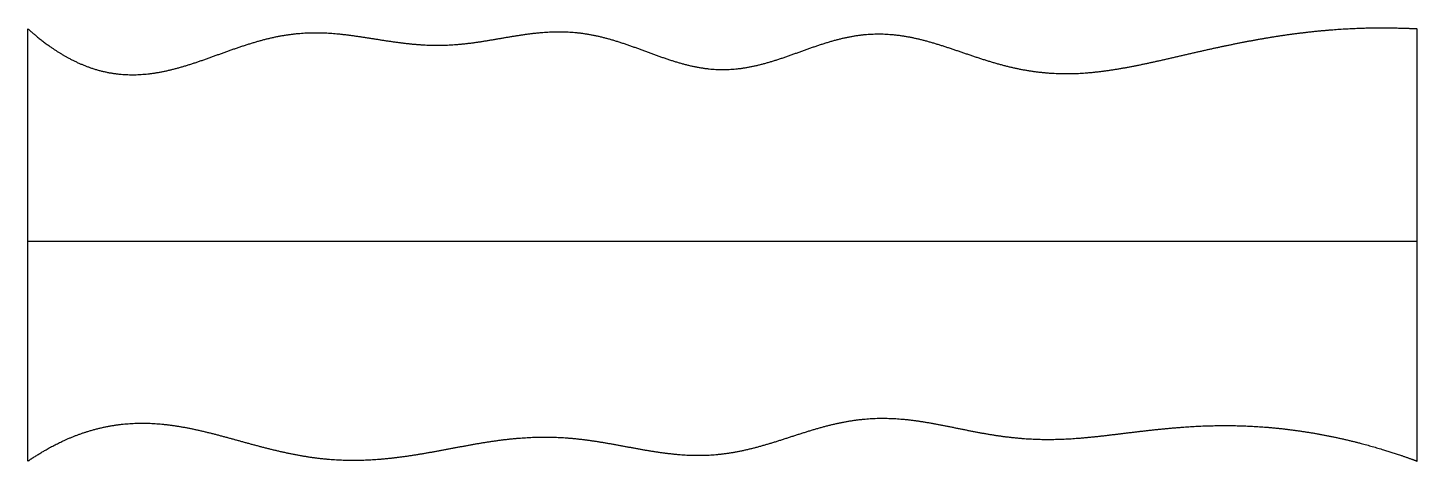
# Model space of a CAD drawing. Header units: millimetres. Extents: x 0 to 10, y -0.1 to 3.1.
import ezdxf

# ---------------------------------------------------------------- set-up
doc = ezdxf.new("R2010")
doc.units = ezdxf.units.MM
doc.layers.get('0').update_dxf_attribs({"linetype": 'CONTINUOUS'})

msp = doc.modelspace()

# ---------------------------------------------------------------- linework, layer by layer
for points in [[(0, 3.055), (0.04, 3.019), (0.119, 2.953), (0.238, 2.868), (0.396, 2.783), (0.594, 2.726), (0.792, 2.715), (0.99, 2.743), (1.188, 2.801), (1.386, 2.875), (1.585, 2.947), (1.784, 3.003), (1.983, 3.031), (2.183, 3.028), (2.384, 3.001), (2.586, 2.966), (2.788, 2.938), (2.99, 2.93), (3.192, 2.948), (3.394, 2.984), (3.595, 3.02), (3.796, 3.041), (3.996, 3.03), (4.196, 2.984), (4.395, 2.913), (4.594, 2.836), (4.792, 2.775), (4.991, 2.75), (5.19, 2.77), (5.389, 2.826), (5.588, 2.901), (5.787, 2.972), (5.986, 3.018), (6.186, 3.025), (6.385, 2.994), (6.584, 2.935), (6.784, 2.864), (6.985, 2.797), (7.186, 2.75), (7.388, 2.728), (7.59, 2.73), (7.792, 2.754), (7.993, 2.791), (8.194, 2.836), (8.394, 2.883), (8.594, 2.928), (8.793, 2.968), (8.992, 3.003), (9.192, 3.03), (9.393, 3.05), (9.595, 3.061), (9.756, 3.063), (9.878, 3.06), (9.959, 3.057), (10, 3.055)], [(0, -0.055), (0, 0.069), (0, 0.318), (0, 0.691), (0, 1.189), (0, 1.811), (0, 2.309), (0, 2.682), (0, 2.931), (0, 3.055)], [(10, -0.055), (10, 0.069), (10, 0.318), (10, 0.691), (10, 1.189), (10, 1.811), (10, 2.309), (10, 2.682), (10, 2.931), (10, 3.055)], [(0, 1.527), (0.4, 1.527), (1.2, 1.527), (2.4, 1.527), (4, 1.527), (6, 1.527), (7.6, 1.527), (8.8, 1.527), (9.6, 1.527), (10, 1.527)], [(0, -0.055), (0.04, -0.028), (0.119, 0.023), (0.238, 0.089), (0.397, 0.156), (0.595, 0.207), (0.794, 0.225), (0.992, 0.215), (1.19, 0.18), (1.389, 0.13), (1.587, 0.073), (1.787, 0.02), (1.987, -0.023), (2.187, -0.047), (2.388, -0.052), (2.589, -0.039), (2.791, -0.011), (2.992, 0.026), (3.193, 0.065), (3.393, 0.099), (3.594, 0.119), (3.795, 0.122), (3.996, 0.105), (4.197, 0.072), (4.398, 0.032), (4.599, -0.002), (4.8, -0.019), (5, -0.01), (5.199, 0.029), (5.397, 0.088), (5.595, 0.156), (5.794, 0.215), (5.992, 0.252), (6.192, 0.26), (6.392, 0.241), (6.593, 0.203), (6.794, 0.16), (6.995, 0.123), (7.196, 0.102), (7.397, 0.098), (7.598, 0.111), (7.799, 0.134), (8, 0.16), (8.202, 0.182), (8.403, 0.198), (8.604, 0.204), (8.805, 0.199), (9.006, 0.184), (9.206, 0.157), (9.406, 0.121), (9.604, 0.073), (9.763, 0.027), (9.882, -0.012), (9.961, -0.04), (10, -0.055)]]:
    msp.add_open_spline(points, degree=5)

doc.saveas('drawing.dxf')
